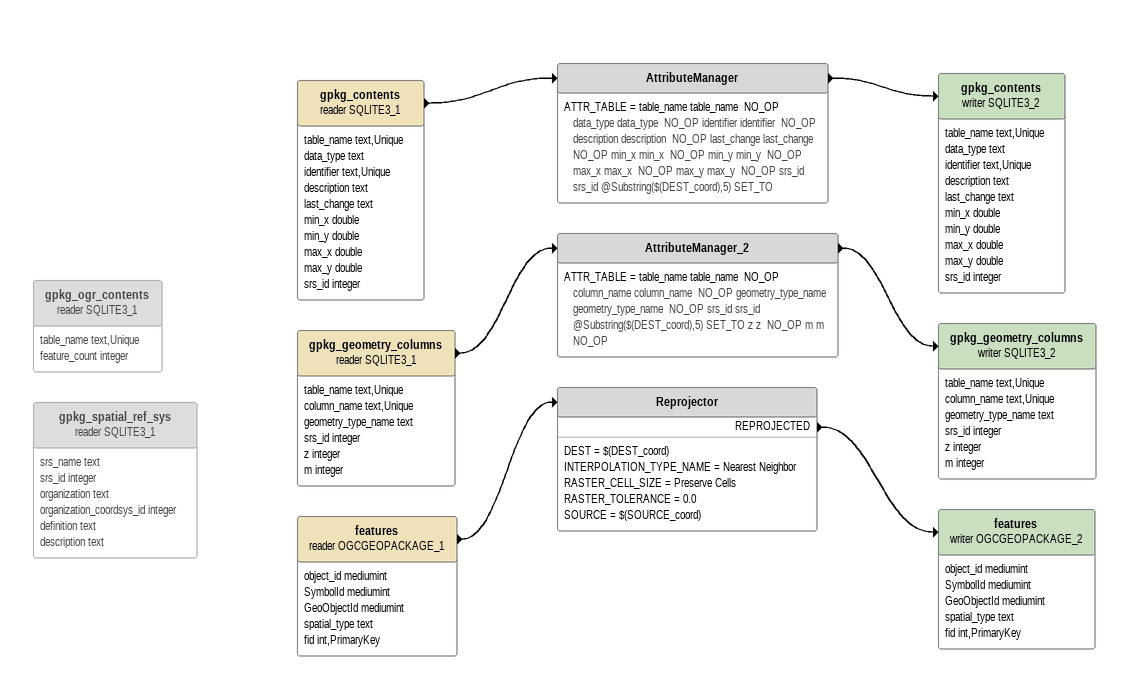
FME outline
gpkg_ogr_contents (reader SQLITE3_1) [off]
    attributes: table_name text,Unique, feature_count integer
gpkg_spatial_ref_sys (reader SQLITE3_1) [off]
    attributes: srs_name text, srs_id integer, organization text, organization_coordsys_id integer, definition text, description text
gpkg_geometry_columns (reader SQLITE3_1)
    attributes: table_name text,Unique, column_name text,Unique, geometry_type_name text, srs_id integer, z integer, m integer
    -> AttributeManager_2
AttributeManager_2
    ATTR_TABLE = table_name table_name  NO_OP column_name column_name  NO_OP geometry_type_name geometry_type_name  NO_OP srs_id srs_id @Substring($(DEST_coord),5) SET_TO z z  NO_OP m m  NO_OP
    -> gpkg_geometry_columns (writer SQLITE3_2)
gpkg_geometry_columns (writer SQLITE3_2)
    attributes: table_name text,Unique, column_name text,Unique, geometry_type_name text, srs_id integer, z integer, m integer
gpkg_contents (reader SQLITE3_1)
    attributes: table_name text,Unique, data_type text, identifier text,Unique, description text, last_change text, min_x double, min_y double, max_x double, max_y double, srs_id integer
    -> AttributeManager
AttributeManager
    ATTR_TABLE = table_name table_name  NO_OP data_type data_type  NO_OP identifier identifier  NO_OP description description  NO_OP last_change last_change  NO_OP min_x min_x  NO_OP min_y min_y  NO_OP max_x max_x  NO_OP max_y max_y  NO_OP srs_id srs_id @Substring($(DEST_coord),5) SET_TO
    -> gpkg_contents (writer SQLITE3_2)
gpkg_contents (writer SQLITE3_2)
    attributes: table_name text,Unique, data_type text, identifier text,Unique, description text, last_change text, min_x double, min_y double, max_x double, max_y double, srs_id integer
features (reader OGCGEOPACKAGE_1)
    attributes: object_id mediumint, SymbolId mediumint, GeoObjectId mediumint, spatial_type text, fid int,PrimaryKey
    -> Reprojector
Reprojector
    DEST = $(DEST_coord)
    INTERPOLATION_TYPE_NAME = Nearest Neighbor
    RASTER_CELL_SIZE = Preserve Cells
    RASTER_TOLERANCE = 0.0
    SOURCE = $(SOURCE_coord)
    REPROJECTED -> features (writer OGCGEOPACKAGE_2)
features (writer OGCGEOPACKAGE_2)
    attributes: object_id mediumint, SymbolId mediumint, GeoObjectId mediumint, spatial_type text, fid int,PrimaryKey
